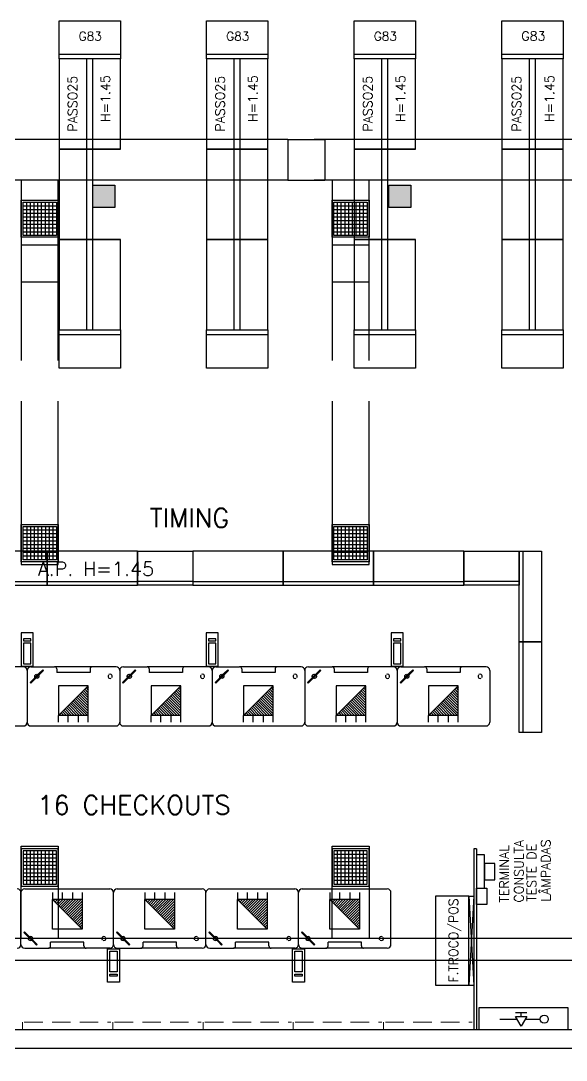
# Model space of a CAD drawing. Header units: metres. Extents: x -367 to 374, y -238 to 224.
# Drawn here: x 206.63 to 214, y 199.84 to 213.87 of the extents above; entities that cross this region are included whole.
import ezdxf
from ezdxf.enums import TextEntityAlignment as Align

# ---------------------------------------------------------------- set-up
doc = ezdxf.new("R2010")
doc.units = ezdxf.units.M
doc.linetypes.add('LA_BAU_BASES GERAIS_R00$0$LA_BAU_MERC_R01$0$HIDDEN', pattern=[0.375, 0.25, -0.125])
for name, color, linetype in [('ELE-ALIMENTADORES', 160, 'Continuous'), ('LA_BAU_BASES GERAIS_R00$0$ARQ-XREF-ATT', 8, 'Continuous'), ('LA_BAU_BASES GERAIS_R00$0$BASE', 253, 'Continuous'), ('LA_BAU_BASES GERAIS_R00$0$dutos', 31, 'Continuous'), ('LA_BAU_BASES GERAIS_R00$0$LA_BAU_MERC_R01$0$CHECK-OUT', 6, 'Continuous')]:
    doc.layers.add(name, color=color, linetype=linetype)
doc.styles.add('LA_BAU_BASES GERAIS_R00$0$LA_BAU_MERC_R01$0$R40-125-RS', font='romans.shx', dxfattribs={"height": 0.1248})
doc.styles.add('LA_BAU_BASES GERAIS_R00$0$LA_BAU_MERC_R01$0$R60-125-RS', font='romans.shx', dxfattribs={"height": 0.19})
doc.styles.add('LA_BAU_BASES GERAIS_R00$0$LA_BAU_MERC_R01$0$R80-125-RS', font='romans.shx', dxfattribs={"height": 0.25375})
doc.styles.add('LA_BAU_BASES GERAIS_R00$0$LA_BAU_MERC_R01$0$RS50', font='ROMANS', dxfattribs={"height": 0.12})
doc.styles.add('LA_BAU_BASES GERAIS_R00$0$LA_BAU_MERC_R01$0$RS80', font='ROMANS', dxfattribs={"height": 0.18})
doc.styles.add('LA_BAU_BASES GERAIS_R00$0$R60-125-RS', font='romans.shx', dxfattribs={"height": 0.19})
doc.styles.add('LA_BAU_BASES GERAIS_R00$0$R80-100-RS', font='romans.shx', dxfattribs={"height": 0.203})

# ---------------------------------------------------------------- blocks, each defined once
blk = doc.blocks.new('LA_BAU_BASES GERAIS_R00$0$LA_BAU_ALVENARIA TÉRREO_R01')
at = {"layer": 'LA_BAU_BASES GERAIS_R00$0$BASE', "linetype": 'Continuous'}
h = blk.add_hatch(color=256, dxfattribs=at)
h.dxf.hatch_style = 1
h.paths.add_polyline_path([(207.9, 211.65), (207.6, 211.65), (207.6, 211.35), (207.9, 211.35)])
h = blk.add_hatch(color=256, dxfattribs=at)
h.dxf.hatch_style = 1
h.paths.add_polyline_path([(211.9, 211.65), (211.6, 211.65), (211.6, 211.35), (211.9, 211.35)])
for p, q in [((213.102, 200.392), (213.335, 200.392)), ((213.314, 200.482), (213.465, 200.482)), ((213.39, 200.427), (213.39, 200.482)), ((213.445, 200.392), (213.647, 200.392))]:
    blk.add_line(p, q, dxfattribs=at)
for points in [[(207.6, 211.65), (207.9, 211.65), (207.9, 211.35), (207.6, 211.35)], [(211.6, 211.65), (211.9, 211.65), (211.9, 211.35), (211.6, 211.35)], [(212.821, 200.25), (212.821, 200.55), (214.021, 200.55), (214.021, 200.25)], [(213.314, 200.427), (213.465, 200.427), (213.39, 200.296)]]:
    blk.add_lwpolyline(points, close=True, dxfattribs=at)
for points in [[(244.37, 177.984), (244.37, 197.72), (244.49, 197.72), (244.49, 198.93), (245.022, 198.93), (245.022, 199.259), (244.872, 199.259), (244.872, 199.08), (244.37, 199.08), (244.37, 200.03), (244.872, 200.03), (244.872, 199.86), (245.022, 199.86), (245.022, 200.25), (235.3, 200.25), (235.3, 200.601), (235.15, 200.601), (235.15, 200.25), (200.064, 200.25)], [(200.03, 200.25), (200, 200.25), (200, 200), (244.01, 200), (244.01, 177.95), (244.37, 177.95), (244.37, 177.95)]]:
    blk.add_lwpolyline(points, dxfattribs=at)
blk.add_circle((213.702, 200.392), 0.0549, dxfattribs=at)
blk = doc.blocks.new('LA_BAU_BASES GERAIS_R00$0$LA_BAU_MERC_R01$0$MON')
at = {"layer": 'LA_BAU_BASES GERAIS_R00$0$LA_BAU_MERC_R01$0$CHECK-OUT', "color": 8}
for p, q in [((76.653, 39.314), (76.661, 39.322)), ((76.772, 39.195), (76.653, 39.314)), ((76.832, 39.151), (76.661, 39.322)), ((76.772, 39.195), (76.824, 39.143)), ((76.824, 39.143), (76.832, 39.151))]:
    blk.add_line(p, q, dxfattribs=at)
for start, end in [(146.537, 236.537), (56.537, 123.463), (236.537, 303.463), (326.537, 56.537)]:
    blk.add_arc((76.743, 39.232), 0.028, start, end, dxfattribs=at)
blk = doc.blocks.new('LA_BAU_BASES GERAIS_R00$0$LA_BAU_MERC_R01$0$FTPOS')
for p, q in [((-1.2, 0), (0, 0)), ((-1.2, -0.07), (-1.2, 0)), ((-1.2, -0.07), (0, 0)), ((-1.2, 0), (0, -0.07)), ((0, -0.07), (0, 0))]:
    blk.add_line(p, q)
blk.add_lwpolyline([(-1.2, -0.52), (0, -0.52), (0, -0.07), (-1.2, -0.07)], close=True)
at = {"style": 'LA_BAU_BASES GERAIS_R00$0$LA_BAU_MERC_R01$0$R40-125-RS', "width": 0.900554}
blk.add_text('F.TROCO/POS', height=0.1248, rotation=180, dxfattribs=at).set_placement((-0.036, -0.214), (-1.171, -0.214), align=Align.FIT)
blk = doc.blocks.new('LA_BAU_BASES GERAIS_R00$0$LA_BAU_MERC_R01')
at = {"layer": 'LA_BAU_BASES GERAIS_R00$0$BASE'}
h = blk.add_hatch(dxfattribs=at)
h.set_pattern_fill('ANSI31', color=256, scale=0.2, angle=1080.0001, style=0)
h.set_pattern_definition([(135.00015, (224.828037, 242.559148), (0.017677624, 0.017677715), [])])
h.paths.add_polyline_path([(207.14, 204.493), (207.54, 204.493), (207.54, 204.893)])
h = blk.add_hatch(dxfattribs=at)
h.set_pattern_fill('ANSI31', color=256, scale=0.2, angle=1080.0001, style=0)
h.set_pattern_definition([(135.00015, (226.078037, 242.559148), (0.017677624, 0.017677715), [])])
h.paths.add_polyline_path([(208.39, 204.493), (208.79, 204.493), (208.79, 204.893)])
h = blk.add_hatch(dxfattribs=at)
h.set_pattern_fill('ANSI31', color=256, scale=0.2, angle=1080.0001, style=0)
h.set_pattern_definition([(135.00015, (227.328037, 242.559148), (0.017677624, 0.017677715), [])])
h.paths.add_polyline_path([(209.64, 204.493), (210.04, 204.493), (210.04, 204.893)])
h = blk.add_hatch(dxfattribs=at)
h.set_pattern_fill('ANSI31', color=256, scale=0.2, angle=1080.0001, style=0)
h.set_pattern_definition([(135.00015, (228.578037, 242.559148), (0.017677624, 0.017677715), [])])
h.paths.add_polyline_path([(210.89, 204.493), (211.29, 204.493), (211.29, 204.893)])
h = blk.add_hatch(dxfattribs=at)
h.set_pattern_fill('ANSI31', color=256, scale=0.2, angle=1080.0001, style=0)
h.set_pattern_definition([(135.00015, (229.828037, 242.559148), (0.017677624, 0.017677715), [])])
h.paths.add_polyline_path([(212.14, 204.493), (212.54, 204.493), (212.54, 204.893)])
h = blk.add_hatch(dxfattribs=at)
h.set_pattern_fill('ANSI31', color=256, scale=0.2, angle=900.0001, style=0)
h.set_pattern_definition([(224.99985, (224.74356, 163.940852), (0.017677624, -0.017677715), [])])
h.paths.add_polyline_path([(207.056, 202.007), (207.456, 202.007), (207.456, 201.607)])
h = blk.add_hatch(dxfattribs=at)
h.set_pattern_fill('ANSI31', color=256, scale=0.2, angle=900.0001, style=0)
h.set_pattern_definition([(224.99985, (225.99356, 163.940852), (0.017677624, -0.017677715), [])])
h.paths.add_polyline_path([(208.306, 202.007), (208.706, 202.007), (208.706, 201.607)])
h = blk.add_hatch(dxfattribs=at)
h.set_pattern_fill('ANSI31', color=256, scale=0.2, angle=900.0001, style=0)
h.set_pattern_definition([(224.99985, (227.24356, 163.940852), (0.017677624, -0.017677715), [])])
h.paths.add_polyline_path([(209.556, 202.007), (209.956, 202.007), (209.956, 201.607)])
h = blk.add_hatch(dxfattribs=at)
h.set_pattern_fill('ANSI31', color=256, scale=0.2, angle=900.0001, style=0)
h.set_pattern_definition([(224.99985, (228.49356, 163.940852), (0.017677624, -0.017677715), [])])
h.paths.add_polyline_path([(210.806, 202.007), (211.206, 202.007), (211.206, 201.607)])
at = {"layer": 'LA_BAU_BASES GERAIS_R00$0$BASE', "linetype": 'Continuous'}
for p, q in [((207.145, 213.87), (207.975, 213.87)), ((207.145, 213.356), (207.145, 213.87)), ((207.975, 213.87), (207.975, 213.356)), ((209.139, 213.87), (209.969, 213.87)), ((209.139, 213.356), (209.139, 213.87)), ((209.969, 213.87), (209.969, 213.356)), ((211.134, 213.87), (211.964, 213.87)), ((211.134, 213.356), (211.134, 213.87)), ((211.964, 213.87), (211.964, 213.356)), ((213.129, 213.87), (213.958, 213.87)), ((213.129, 213.356), (213.129, 213.87)), ((213.958, 213.87), (213.958, 213.356)), ((207.145, 213.42), (207.975, 213.42)), ((209.139, 213.42), (209.969, 213.42)), ((211.134, 213.42), (211.964, 213.42)), ((213.129, 213.42), (213.958, 213.42)), ((207.145, 209.182), (207.145, 209.696)), ((207.975, 209.696), (207.975, 209.182)), ((209.139, 209.182), (209.139, 209.696)), ((209.969, 209.696), (209.969, 209.182)), ((211.134, 209.182), (211.134, 209.696)), ((211.964, 209.696), (211.964, 209.182)), ((213.129, 209.182), (213.129, 209.696)), ((213.958, 209.696), (213.958, 209.182)), ((207.975, 209.632), (207.145, 209.632)), ((209.969, 209.632), (209.139, 209.632)), ((211.964, 209.632), (211.134, 209.632)), ((213.958, 209.632), (213.129, 209.632)), ((207.975, 209.182), (207.145, 209.182)), ((209.969, 209.182), (209.139, 209.182)), ((211.964, 209.182), (211.134, 209.182)), ((213.958, 209.182), (213.129, 209.182))]:
    blk.add_line(p, q, dxfattribs=at)
at = {"layer": 'LA_BAU_BASES GERAIS_R00$0$BASE'}
for p, q in [((207.975, 213.356), (207.145, 213.356)), ((207.145, 213.356), (207.145, 212.136)), ((207.52, 212.136), (207.52, 213.356)), ((207.6, 212.136), (207.6, 213.356)), ((207.975, 212.136), (207.975, 213.356)), ((209.969, 213.356), (209.139, 213.356)), ((209.139, 213.356), (209.139, 212.136)), ((209.514, 212.136), (209.514, 213.356)), ((209.595, 212.136), (209.595, 213.356)), ((209.969, 212.136), (209.969, 213.356)), ((211.964, 213.356), (211.134, 213.356)), ((211.134, 213.356), (211.134, 212.136)), ((211.509, 212.136), (211.509, 213.356)), ((211.589, 212.136), (211.589, 213.356)), ((211.964, 212.136), (211.964, 213.356)), ((213.958, 213.356), (213.129, 213.356)), ((213.129, 213.356), (213.129, 212.136)), ((213.504, 212.136), (213.504, 213.356)), ((213.583, 212.136), (213.583, 213.356)), ((213.958, 212.136), (213.958, 213.356)), ((207.975, 212.136), (207.145, 212.136)), ((207.145, 212.136), (207.145, 210.916)), ((207.145, 212.136), (207.975, 212.136)), ((207.52, 210.916), (207.52, 212.136)), ((207.6, 210.916), (207.6, 212.136)), ((209.139, 212.136), (209.969, 212.136)), ((209.969, 212.136), (209.139, 212.136)), ((209.139, 212.136), (209.139, 210.916)), ((209.514, 210.916), (209.514, 212.136)), ((209.595, 210.916), (209.595, 212.136)), ((209.969, 210.916), (209.969, 212.136)), ((211.964, 212.136), (211.134, 212.136)), ((211.134, 212.136), (211.134, 210.916)), ((211.134, 212.136), (211.964, 212.136)), ((211.509, 210.916), (211.509, 212.136)), ((211.589, 210.916), (211.589, 212.136)), ((213.958, 212.136), (213.129, 212.136)), ((213.129, 212.136), (213.129, 210.916)), ((213.129, 212.136), (213.958, 212.136)), ((213.504, 210.916), (213.504, 212.136)), ((213.583, 210.916), (213.583, 212.136)), ((213.958, 210.916), (213.958, 212.136)), ((207.145, 210.916), (207.975, 210.916)), ((207.975, 210.916), (207.145, 210.916)), ((207.145, 210.916), (207.145, 209.696)), ((207.52, 209.696), (207.52, 210.916)), ((207.6, 209.696), (207.6, 210.916)), ((207.975, 209.696), (207.975, 210.916)), ((209.969, 210.916), (209.139, 210.916)), ((209.139, 210.916), (209.139, 209.696)), ((209.139, 210.916), (209.969, 210.916)), ((209.514, 209.696), (209.514, 210.916)), ((209.595, 209.696), (209.595, 210.916)), ((209.969, 209.696), (209.969, 210.916)), ((211.134, 210.916), (211.964, 210.916)), ((211.964, 210.916), (211.134, 210.916)), ((211.134, 210.916), (211.134, 209.696)), ((211.509, 209.696), (211.509, 210.916)), ((211.589, 209.696), (211.589, 210.916)), ((211.964, 209.696), (211.964, 210.916)), ((213.129, 210.916), (213.958, 210.916)), ((213.958, 210.916), (213.129, 210.916)), ((213.129, 210.916), (213.129, 209.696)), ((213.504, 209.696), (213.504, 210.916)), ((213.583, 209.696), (213.583, 210.916)), ((213.958, 209.696), (213.958, 210.916)), ((207.145, 209.696), (207.975, 209.696)), ((209.139, 209.696), (209.969, 209.696)), ((211.134, 209.696), (211.964, 209.696)), ((213.129, 209.696), (213.958, 209.696)), ((206.985, 206.71), (205.765, 206.71)), ((208.205, 206.71), (206.985, 206.71)), ((206.985, 206.71), (206.985, 206.25)), ((206.985, 206.25), (206.985, 206.71)), ((208.205, 206.71), (208.955, 206.71)), ((208.205, 206.71), (208.205, 206.25)), ((208.205, 206.25), (208.205, 206.71)), ((208.955, 206.71), (208.955, 206.25)), ((210.175, 206.71), (208.955, 206.71)), ((208.955, 206.71), (208.955, 206.25)), ((211.395, 206.71), (210.175, 206.71)), ((210.175, 206.71), (210.175, 206.25)), ((210.175, 206.25), (210.175, 206.71)), ((212.615, 206.71), (211.395, 206.71)), ((211.395, 206.71), (211.395, 206.25)), ((211.395, 206.25), (211.395, 206.71)), ((212.615, 206.71), (213.365, 206.71)), ((212.615, 206.71), (212.615, 206.25)), ((212.615, 206.25), (212.615, 206.71)), ((213.365, 206.71), (213.365, 206.25)), ((213.365, 206.71), (213.665, 206.71)), ((213.365, 205.485), (213.365, 206.71)), ((213.415, 205.485), (213.415, 206.71)), ((213.665, 206.71), (213.665, 205.485)), ((205.765, 206.3), (206.985, 206.3)), ((206.985, 206.3), (208.205, 206.3)), ((208.955, 206.3), (208.205, 206.3)), ((208.955, 206.3), (210.175, 206.3)), ((210.175, 206.3), (211.395, 206.3)), ((211.395, 206.3), (212.615, 206.3)), ((213.365, 206.3), (212.615, 206.3)), ((205.765, 206.25), (206.985, 206.25)), ((206.985, 206.25), (208.205, 206.25)), ((208.955, 206.25), (208.205, 206.25)), ((208.955, 206.25), (210.175, 206.25)), ((210.175, 206.25), (211.395, 206.25)), ((211.395, 206.25), (212.615, 206.25)), ((213.365, 206.25), (212.615, 206.25)), ((213.665, 205.485), (213.365, 205.485)), ((213.365, 205.485), (213.665, 205.485)), ((213.365, 204.26), (213.365, 205.485)), ((213.415, 204.26), (213.415, 205.485)), ((213.665, 205.485), (213.665, 204.26)), ((206.665, 205.15), (206.345, 205.15)), ((206.765, 205.15), (207.085, 205.15)), ((207.595, 205.15), (207.085, 205.15)), ((207.915, 205.15), (207.595, 205.15)), ((208.015, 205.15), (208.335, 205.15)), ((208.845, 205.15), (208.335, 205.15)), ((209.165, 205.15), (208.845, 205.15)), ((209.265, 205.15), (209.585, 205.15)), ((210.095, 205.15), (209.585, 205.15)), ((210.415, 205.15), (210.095, 205.15)), ((210.515, 205.15), (210.835, 205.15)), ((211.345, 205.15), (210.835, 205.15)), ((211.665, 205.15), (211.345, 205.15)), ((211.765, 205.15), (212.085, 205.15)), ((212.595, 205.15), (212.085, 205.15)), ((212.915, 205.15), (212.595, 205.15)), ((206.715, 205.1), (206.715, 204.6)), ((206.715, 205.1), (206.715, 204.4)), ((207.115, 205.12), (207.115, 205.07)), ((207.565, 205.07), (207.115, 205.07)), ((207.565, 205.12), (207.565, 205.07)), ((207.965, 205.1), (207.965, 204.4)), ((207.965, 205.1), (207.965, 204.6)), ((208.365, 205.12), (208.365, 205.07)), ((208.815, 205.07), (208.365, 205.07)), ((208.815, 205.12), (208.815, 205.07)), ((209.215, 205.1), (209.215, 204.6)), ((209.215, 205.1), (209.215, 204.4)), ((209.615, 205.12), (209.615, 205.07)), ((210.065, 205.07), (209.615, 205.07)), ((210.065, 205.12), (210.065, 205.07)), ((210.465, 205.1), (210.465, 204.4)), ((210.465, 205.1), (210.465, 204.6)), ((210.865, 205.12), (210.865, 205.07)), ((211.315, 205.07), (210.865, 205.07)), ((211.315, 205.12), (211.315, 205.07)), ((211.715, 205.1), (211.715, 204.6)), ((211.715, 205.1), (211.715, 204.4)), ((212.115, 205.12), (212.115, 205.07)), ((212.565, 205.07), (212.115, 205.07)), ((212.565, 205.12), (212.565, 205.07)), ((212.965, 205.1), (212.965, 204.6)), ((207.54, 204.893), (207.14, 204.493)), ((207.54, 204.893), (207.14, 204.893)), ((207.14, 204.893), (207.14, 204.493)), ((207.54, 204.493), (207.54, 204.893)), ((208.79, 204.893), (208.39, 204.493)), ((208.79, 204.893), (208.39, 204.893)), ((208.39, 204.893), (208.39, 204.493)), ((208.79, 204.493), (208.79, 204.893)), ((210.04, 204.893), (209.64, 204.493)), ((210.04, 204.893), (209.64, 204.893)), ((209.64, 204.893), (209.64, 204.493)), ((210.04, 204.493), (210.04, 204.893)), ((211.29, 204.893), (210.89, 204.493)), ((211.29, 204.893), (210.89, 204.893)), ((210.89, 204.893), (210.89, 204.493)), ((211.29, 204.493), (211.29, 204.893)), ((212.54, 204.893), (212.14, 204.493)), ((212.54, 204.893), (212.14, 204.893)), ((212.14, 204.893), (212.14, 204.493)), ((212.54, 204.493), (212.54, 204.893)), ((206.715, 204.6), (206.715, 204.4)), ((207.965, 204.6), (207.965, 204.4)), ((209.215, 204.6), (209.215, 204.4)), ((210.465, 204.6), (210.465, 204.4)), ((211.715, 204.6), (211.715, 204.4)), ((212.965, 204.6), (212.965, 204.4)), ((207.54, 204.493), (207.14, 204.493)), ((207.14, 204.4), (207.14, 204.493)), ((207.27, 204.4), (207.27, 204.493)), ((207.41, 204.4), (207.41, 204.493)), ((207.54, 204.4), (207.54, 204.493)), ((208.79, 204.493), (208.39, 204.493)), ((208.39, 204.4), (208.39, 204.493)), ((208.52, 204.4), (208.52, 204.493)), ((208.66, 204.4), (208.66, 204.493)), ((208.79, 204.4), (208.79, 204.493)), ((210.04, 204.493), (209.64, 204.493)), ((209.64, 204.4), (209.64, 204.493)), ((209.77, 204.4), (209.77, 204.493)), ((209.91, 204.4), (209.91, 204.493)), ((210.04, 204.4), (210.04, 204.493)), ((211.29, 204.493), (210.89, 204.493)), ((210.89, 204.4), (210.89, 204.493)), ((211.02, 204.4), (211.02, 204.493)), ((211.16, 204.4), (211.16, 204.493)), ((211.29, 204.4), (211.29, 204.493)), ((212.54, 204.493), (212.14, 204.493)), ((212.14, 204.4), (212.14, 204.493)), ((212.27, 204.4), (212.27, 204.493)), ((212.41, 204.4), (212.41, 204.493)), ((212.54, 204.4), (212.54, 204.493)), ((205.515, 204.35), (206.665, 204.35)), ((206.765, 204.35), (207.915, 204.35)), ((208.015, 204.35), (209.165, 204.35)), ((209.265, 204.35), (210.415, 204.35)), ((210.515, 204.35), (211.665, 204.35)), ((211.765, 204.35), (212.915, 204.35)), ((213.665, 204.26), (213.365, 204.26)), ((212.751, 202.69), (212.751, 200.25)), ((212.786, 202.69), (212.751, 202.69)), ((212.786, 202.69), (212.786, 200.25)), ((212.896, 202.609), (212.786, 202.609)), ((212.786, 202.609), (212.786, 202.159)), ((212.896, 202.159), (212.896, 202.609)), ((213.036, 202.494), (212.896, 202.494)), ((212.896, 202.494), (212.896, 202.274)), ((213.036, 202.274), (213.036, 202.494)), ((212.896, 202.274), (213.036, 202.274)), ((206.631, 201.9), (206.631, 202.1)), ((206.631, 201.4), (206.631, 202.1)), ((206.681, 202.15), (207.831, 202.15)), ((207.056, 202.1), (207.056, 202.007)), ((207.186, 202.1), (207.186, 202.007)), ((207.326, 202.1), (207.326, 202.007)), ((207.456, 202.1), (207.456, 202.007)), ((207.881, 201.9), (207.881, 202.1)), ((207.881, 201.4), (207.881, 202.1)), ((207.931, 202.15), (209.081, 202.15)), ((208.306, 202.1), (208.306, 202.007)), ((208.436, 202.1), (208.436, 202.007)), ((208.576, 202.1), (208.576, 202.007)), ((208.706, 202.1), (208.706, 202.007)), ((209.131, 201.4), (209.131, 202.1)), ((209.131, 201.9), (209.131, 202.1)), ((209.181, 202.15), (210.331, 202.15)), ((209.556, 202.1), (209.556, 202.007)), ((209.686, 202.1), (209.686, 202.007)), ((209.826, 202.1), (209.826, 202.007)), ((209.956, 202.1), (209.956, 202.007)), ((210.381, 201.9), (210.381, 202.1)), ((210.381, 201.4), (210.381, 202.1)), ((210.431, 202.15), (211.581, 202.15)), ((210.806, 202.1), (210.806, 202.007)), ((210.936, 202.1), (210.936, 202.007)), ((211.076, 202.1), (211.076, 202.007)), ((211.206, 202.1), (211.206, 202.007)), ((211.631, 201.9), (211.631, 202.1)), ((212.786, 201.939), (212.786, 202.159)), ((212.786, 202.159), (212.926, 202.159)), ((212.786, 202.159), (212.896, 202.159)), ((212.926, 202.159), (212.926, 201.939)), ((207.456, 201.607), (207.056, 202.007)), ((207.056, 201.607), (207.056, 202.007)), ((207.456, 202.007), (207.056, 202.007)), ((207.456, 202.007), (207.456, 201.607)), ((208.706, 201.607), (208.306, 202.007)), ((208.306, 201.607), (208.306, 202.007)), ((208.706, 202.007), (208.306, 202.007)), ((208.706, 202.007), (208.706, 201.607)), ((209.956, 201.607), (209.556, 202.007)), ((209.556, 201.607), (209.556, 202.007)), ((209.956, 202.007), (209.556, 202.007)), ((209.956, 202.007), (209.956, 201.607)), ((211.206, 201.607), (210.806, 202.007)), ((210.806, 201.607), (210.806, 202.007)), ((211.206, 202.007), (210.806, 202.007)), ((211.206, 202.007), (211.206, 201.607)), ((212.926, 201.939), (212.786, 201.939)), ((206.631, 201.4), (206.631, 201.9)), ((207.881, 201.4), (207.881, 201.9)), ((209.131, 201.4), (209.131, 201.9)), ((210.381, 201.4), (210.381, 201.9)), ((211.631, 201.4), (211.631, 201.9)), ((207.456, 201.607), (207.056, 201.607)), ((208.706, 201.607), (208.306, 201.607)), ((209.956, 201.607), (209.556, 201.607)), ((211.206, 201.607), (210.806, 201.607)), ((207.031, 201.38), (207.031, 201.43)), ((207.481, 201.43), (207.031, 201.43)), ((207.481, 201.38), (207.481, 201.43)), ((208.281, 201.38), (208.281, 201.43)), ((208.731, 201.43), (208.281, 201.43)), ((208.731, 201.38), (208.731, 201.43)), ((209.531, 201.38), (209.531, 201.43)), ((209.981, 201.43), (209.531, 201.43)), ((209.981, 201.38), (209.981, 201.43)), ((210.781, 201.38), (210.781, 201.43)), ((211.231, 201.43), (210.781, 201.43)), ((211.231, 201.38), (211.231, 201.43)), ((206.681, 201.35), (207.001, 201.35)), ((207.511, 201.35), (207.001, 201.35)), ((207.831, 201.35), (207.511, 201.35)), ((207.931, 201.35), (208.251, 201.35)), ((208.761, 201.35), (208.251, 201.35)), ((209.081, 201.35), (208.761, 201.35)), ((209.181, 201.35), (209.501, 201.35)), ((210.011, 201.35), (209.501, 201.35)), ((210.331, 201.35), (210.011, 201.35)), ((210.431, 201.35), (210.751, 201.35)), ((211.261, 201.35), (210.751, 201.35)), ((211.581, 201.35), (211.261, 201.35))]:
    blk.add_line(p, q, dxfattribs=at)
at = {"layer": 'LA_BAU_BASES GERAIS_R00$0$BASE', "lineweight": 0}
for p, q in [((205.431, 200.25), (206.651, 200.25)), ((206.651, 200.35), (206.651, 200.25)), ((206.651, 200.25), (206.651, 200.35)), ((206.651, 200.25), (207.871, 200.25)), ((207.871, 200.35), (207.871, 200.25)), ((207.871, 200.25), (207.871, 200.35)), ((207.871, 200.25), (209.091, 200.25)), ((209.091, 200.35), (209.091, 200.25)), ((209.091, 200.25), (209.091, 200.35)), ((209.091, 200.25), (210.311, 200.25)), ((210.311, 200.35), (210.311, 200.25)), ((210.311, 200.25), (210.311, 200.35)), ((210.311, 200.25), (211.531, 200.25)), ((211.531, 200.35), (211.531, 200.25)), ((211.531, 200.25), (211.531, 200.35)), ((211.531, 200.25), (212.751, 200.25)), ((212.751, 200.25), (212.751, 200.35))]:
    blk.add_line(p, q, dxfattribs=at)
at = {"layer": 'LA_BAU_BASES GERAIS_R00$0$BASE', "linetype": 'LA_BAU_BASES GERAIS_R00$0$LA_BAU_MERC_R01$0$HIDDEN', "lineweight": 0}
for p, q in [((206.676, 200.35), (207.846, 200.35)), ((207.896, 200.35), (209.066, 200.35)), ((209.116, 200.35), (210.286, 200.35)), ((210.336, 200.35), (211.506, 200.35)), ((211.556, 200.35), (212.726, 200.35))]:
    blk.add_line(p, q, dxfattribs=at)
at = {"layer": 'LA_BAU_BASES GERAIS_R00$0$BASE'}
for points in [[(206.635, 205.158), (206.795, 205.158), (206.795, 205.608), (206.635, 205.608)], [(209.135, 205.158), (209.295, 205.158), (209.295, 205.608), (209.135, 205.608)], [(211.635, 205.158), (211.795, 205.158), (211.795, 205.608), (211.635, 205.608)], [(206.665, 205.5), (206.765, 205.5), (206.765, 205.526), (206.665, 205.526)], [(206.665, 205.188), (206.765, 205.188), (206.765, 205.469), (206.665, 205.469)], [(209.165, 205.5), (209.265, 205.5), (209.265, 205.526), (209.165, 205.526)], [(209.165, 205.188), (209.265, 205.188), (209.265, 205.469), (209.165, 205.469)], [(211.665, 205.5), (211.765, 205.5), (211.765, 205.526), (211.665, 205.526)], [(211.665, 205.188), (211.765, 205.188), (211.765, 205.469), (211.665, 205.469)], [(207.801, 201.342), (207.961, 201.342), (207.961, 200.892), (207.801, 200.892)], [(207.831, 201.312), (207.931, 201.312), (207.931, 201.031), (207.831, 201.031)], [(210.301, 201.342), (210.461, 201.342), (210.461, 200.892), (210.301, 200.892)], [(210.331, 201.312), (210.431, 201.312), (210.431, 201.031), (210.331, 201.031)], [(207.831, 201), (207.931, 201), (207.931, 200.974), (207.831, 200.974)], [(210.331, 201), (210.431, 201), (210.431, 200.974), (210.331, 200.974)]]:
    blk.add_lwpolyline(points, close=True, dxfattribs=at)
for centre in [(206.845, 205.02), (208.095, 205.02), (209.345, 205.02), (210.595, 205.02), (211.845, 205.02), (206.76, 201.48), (208.01, 201.48), (209.26, 201.48), (210.51, 201.48)]:
    blk.add_circle(centre, 0.0281, dxfattribs=at)
for centre, radius, start, end in [((206.665, 205.1), 0.05, 0, 90), ((206.765, 205.1), 0.05, 90, 180), ((207.085, 205.12), 0.03, 360, 90), ((207.595, 205.12), 0.03, 90, 180), ((207.915, 205.1), 0.05, 0, 90), ((208.015, 205.1), 0.05, 90, 180), ((208.335, 205.12), 0.03, 360, 90), ((208.845, 205.12), 0.03, 90, 180), ((209.165, 205.1), 0.05, 0, 90), ((209.265, 205.1), 0.05, 90, 180), ((209.585, 205.12), 0.03, 360, 90), ((210.095, 205.12), 0.03, 90, 180), ((210.415, 205.1), 0.05, 0, 90), ((210.515, 205.1), 0.05, 90, 180), ((210.835, 205.12), 0.03, 360, 90), ((211.345, 205.12), 0.03, 90, 180), ((211.665, 205.1), 0.05, 0, 90), ((211.765, 205.1), 0.05, 90, 180), ((212.085, 205.12), 0.03, 360, 90), ((212.595, 205.12), 0.03, 90, 180), ((212.915, 205.1), 0.05, 0, 90), ((207.835, 205.02), 0.028, 146.537, 236.537), ((207.835, 205.02), 0.028, 56.537, 123.463), ((207.835, 205.02), 0.028, 326.537, 56.537), ((209.085, 205.02), 0.028, 146.537, 236.537), ((209.085, 205.02), 0.028, 56.537, 123.463), ((209.085, 205.02), 0.028, 326.537, 56.537), ((210.335, 205.02), 0.028, 146.537, 236.537), ((210.335, 205.02), 0.028, 56.537, 123.463), ((210.335, 205.02), 0.028, 326.537, 56.537), ((211.585, 205.02), 0.028, 146.537, 236.537), ((211.585, 205.02), 0.028, 56.537, 123.463), ((211.585, 205.02), 0.028, 326.537, 56.537), ((212.835, 205.02), 0.028, 146.537, 236.537), ((212.835, 205.02), 0.028, 56.537, 123.463), ((212.835, 205.02), 0.028, 326.537, 56.537), ((207.835, 205.02), 0.028, 236.537, 303.463), ((209.085, 205.02), 0.028, 236.537, 303.463), ((210.335, 205.02), 0.028, 236.537, 303.463), ((211.585, 205.02), 0.028, 236.537, 303.463), ((212.835, 205.02), 0.028, 236.537, 303.463), ((206.665, 204.4), 0.05, 270, 0), ((206.765, 204.4), 0.05, 180, 270), ((207.915, 204.4), 0.05, 270, 0), ((208.015, 204.4), 0.05, 180, 270), ((209.165, 204.4), 0.05, 270, 0), ((209.265, 204.4), 0.05, 180, 270), ((210.415, 204.4), 0.05, 270, 0), ((210.515, 204.4), 0.05, 180, 270), ((211.665, 204.4), 0.05, 270, 0), ((211.765, 204.4), 0.05, 180, 270), ((212.915, 204.4), 0.05, 270, 0), ((206.581, 202.1), 0.05, 360, 90), ((206.681, 202.1), 0.05, 90, 180), ((207.831, 202.1), 0.05, 360, 90), ((207.931, 202.1), 0.05, 90, 180), ((209.081, 202.1), 0.05, 360, 90), ((209.181, 202.1), 0.05, 90, 180), ((210.331, 202.1), 0.05, 360, 90), ((210.431, 202.1), 0.05, 90, 180), ((211.581, 202.1), 0.05, 360, 90), ((207.751, 201.48), 0.028, 123.463, 213.463), ((207.751, 201.48), 0.028, 56.537, 123.463), ((209.001, 201.48), 0.028, 123.463, 213.463), ((209.001, 201.48), 0.028, 56.537, 123.463), ((210.251, 201.48), 0.028, 123.463, 213.463), ((210.251, 201.48), 0.028, 56.537, 123.463), ((211.501, 201.48), 0.028, 123.463, 213.463), ((211.501, 201.48), 0.028, 56.537, 123.463), ((206.581, 201.4), 0.05, 270, 0), ((206.681, 201.4), 0.05, 180, 270), ((207.001, 201.38), 0.03, 270, 0), ((207.511, 201.38), 0.03, 180, 270), ((207.751, 201.48), 0.028, 236.537, 303.463), ((207.751, 201.48), 0.028, 303.463, 33.463), ((207.831, 201.4), 0.05, 270, 0), ((207.931, 201.4), 0.05, 180, 270), ((208.251, 201.38), 0.03, 270, 0), ((208.761, 201.38), 0.03, 180, 270), ((209.001, 201.48), 0.028, 236.537, 303.463), ((209.001, 201.48), 0.028, 303.463, 33.463), ((209.081, 201.4), 0.05, 270, 0), ((209.181, 201.4), 0.05, 180, 270), ((209.501, 201.38), 0.03, 270, 0), ((210.011, 201.38), 0.03, 180, 270), ((210.251, 201.48), 0.028, 236.537, 303.463), ((210.251, 201.48), 0.028, 303.463, 33.463), ((210.331, 201.4), 0.05, 270, 0), ((210.431, 201.4), 0.05, 180, 270), ((210.751, 201.38), 0.03, 270, 0), ((211.261, 201.38), 0.03, 180, 270), ((211.501, 201.48), 0.028, 236.537, 303.463), ((211.501, 201.48), 0.028, 303.463, 33.463), ((211.581, 201.4), 0.05, 270, 0)]:
    blk.add_arc(centre, radius, start, end, dxfattribs=at)
at = {"layer": 'LA_BAU_BASES GERAIS_R00$0$BASE', "xscale": -1, "rotation": 180}
for p in [(130.102, 244.252), (131.352, 244.252), (132.602, 244.252), (133.852, 244.252), (135.102, 244.252)]:
    blk.add_blockref('LA_BAU_BASES GERAIS_R00$0$LA_BAU_MERC_R01$0$MON', p, dxfattribs=at)
at = {"layer": 'LA_BAU_BASES GERAIS_R00$0$BASE', "rotation": 270}
blk.add_blockref('LA_BAU_BASES GERAIS_R00$0$LA_BAU_MERC_R01$0$FTPOS', (212.751, 200.851), dxfattribs=at)
at = {"layer": 'LA_BAU_BASES GERAIS_R00$0$BASE'}
for p in [(130.018, 162.248), (131.268, 162.248), (132.518, 162.248), (133.768, 162.248)]:
    blk.add_blockref('LA_BAU_BASES GERAIS_R00$0$LA_BAU_MERC_R01$0$MON', p, dxfattribs=at)
for s, height, style, p in [('G83', 0.12, 'LA_BAU_BASES GERAIS_R00$0$LA_BAU_MERC_R01$0$RS50', (207.41, 213.602)), ('G83', 0.12, 'LA_BAU_BASES GERAIS_R00$0$LA_BAU_MERC_R01$0$RS50', (209.404, 213.602)), ('G83', 0.12, 'LA_BAU_BASES GERAIS_R00$0$LA_BAU_MERC_R01$0$RS50', (211.399, 213.602)), ('G83', 0.1248, 'LA_BAU_BASES GERAIS_R00$0$LA_BAU_MERC_R01$0$R40-125-RS', (213.393, 213.602)), ('TIMING', 0.2537, 'LA_BAU_BASES GERAIS_R00$0$LA_BAU_MERC_R01$0$R80-125-RS', (208.369, 207.032)), ('16 CHECKOUTS', 0.25375, 'LA_BAU_BASES GERAIS_R00$0$LA_BAU_MERC_R01$0$R80-125-RS', (206.853, 203.157))]:
    blk.add_text(s, height=height, dxfattribs=dict(at, style=style)).set_placement(p)
at = {"layer": 'LA_BAU_BASES GERAIS_R00$0$BASE', "style": 'LA_BAU_BASES GERAIS_R00$0$LA_BAU_MERC_R01$0$R40-125-RS'}
for s, rotation, p in [('PASSO25', 89.9999, (207.39, 212.373)), ('H=1.45', 89.9999, (207.834, 212.504)), ('PASSO25', 89.9999, (209.384, 212.373)), ('H=1.45', 89.9999, (209.828, 212.504)), ('PASSO25', 89.9999, (211.379, 212.373)), ('H=1.45', 89.9999, (211.823, 212.504)), ('PASSO25', 89.9999, (213.391, 212.373)), ('H=1.45', 89.9999, (213.836, 212.504)), ('CONSULTA', 90, (213.422, 201.966, -1.047)), ('LÂMPADAS', 90, (213.785, 201.979)), ('TERMINAL', 90, (213.222, 201.966, -1.047)), ('TESTE DE', 90, (213.593, 201.978))]:
    blk.add_text(s, height=0.1248, rotation=rotation, dxfattribs=at).set_placement(p)
at = {"layer": 'LA_BAU_BASES GERAIS_R00$0$BASE', "style": 'LA_BAU_BASES GERAIS_R00$0$LA_BAU_MERC_R01$0$R60-125-RS'}
blk.add_text('A.P. H=1.45', height=0.19, dxfattribs=at).set_placement((207.644, 206.375), align=Align.CENTER)
at = {"layer": 'LA_BAU_BASES GERAIS_R00$0$BASE', "text_generation_flag": 4}
for tag, height, rotation, style, p in [('CD H=1.45', 0.12, 180, 'LA_BAU_BASES GERAIS_R00$0$LA_BAU_MERC_R01$0$RS80', (261.738, 205.549)), ('CD H=1.45', 0.12, 180, 'LA_BAU_BASES GERAIS_R00$0$LA_BAU_MERC_R01$0$RS80', (262.989, 205.549)), ('CD H=2.25', 0.125, 270, 'LA_BAU_BASES GERAIS_R00$0$LA_BAU_MERC_R01$0$R40-125-RS', (266.17, 203.663)), ('CD H=1.45', 0.12, 180, 'LA_BAU_BASES GERAIS_R00$0$LA_BAU_MERC_R01$0$RS80', (261.354, 202.826)), ('CD H=1.45', 0.12, 180, 'LA_BAU_BASES GERAIS_R00$0$LA_BAU_MERC_R01$0$RS80', (262.605, 202.826)), ('CD H=1.45', 0.12, 180, 'LA_BAU_BASES GERAIS_R00$0$LA_BAU_MERC_R01$0$RS80', (263.857, 202.826)), ('CD H=1.45', 0.12, 180, 'LA_BAU_BASES GERAIS_R00$0$LA_BAU_MERC_R01$0$RS80', (265.108, 202.826))]:
    blk.add_attdef(tag, text='', height=height, rotation=rotation, dxfattribs=dict(at, style=style)).set_placement(p, align=Align.MIDDLE)
at = {"layer": 'LA_BAU_BASES GERAIS_R00$0$BASE', "style": 'LA_BAU_BASES GERAIS_R00$0$LA_BAU_MERC_R01$0$RS80', "text_generation_flag": 4}
for p in [(261.764, 204.896), (263.015, 204.896)]:
    blk.add_attdef('CD H=1.45', text='', height=0.12, dxfattribs=at).set_placement(p, align=Align.MIDDLE)
at = {"layer": 'LA_BAU_BASES GERAIS_R00$0$BASE', "style": 'LA_BAU_BASES GERAIS_R00$0$LA_BAU_MERC_R01$0$R40-125-RS'}
for p in [(246.243, 203.098), (247.393, 203.098), (248.543, 203.098), (249.693, 203.098), (250.843, 203.098), (246.243, 202.318), (247.393, 202.318), (248.543, 202.318), (249.693, 202.318), (250.843, 202.318)]:
    blk.add_attdef('TIPO', text='', height=0.125, rotation=180, dxfattribs=at).set_placement(p, align=Align.MIDDLE)
blk = doc.blocks.new('LA_BAU_BASES GERAIS_R00$0$A$C5BA41825')
at = {"layer": 'LA_BAU_BASES GERAIS_R00$0$dutos', "color": 251}
for p, q in [((-56.515, 34.328), (-60.215, 34.328)), ((-56.515, 34.328), (-56.515, 33.778)), ((-56.515, 34.328), (-56.015, 34.328)), ((-52.315, 34.328), (-56.158, 34.328)), ((-56.015, 34.328), (-56.015, 33.778)), ((-56.515, 33.778), (-60.215, 33.778)), ((-60.115, 33.778), (-60.115, 31.343)), ((-59.615, 31.343), (-59.615, 33.778)), ((-56.515, 33.778), (-56.015, 33.778)), ((-52.315, 33.778), (-56.158, 33.778)), ((-55.915, 33.778), (-55.915, 31.343)), ((-55.415, 31.343), (-55.415, 33.778)), ((-60.09, 33.433), (-59.64, 33.433)), ((-60.04, 33.033), (-60.04, 33.483)), ((-59.99, 33.033), (-59.99, 33.483)), ((-59.94, 33.033), (-59.94, 33.483)), ((-59.89, 33.033), (-59.89, 33.483)), ((-59.84, 33.033), (-59.84, 33.483)), ((-59.79, 33.033), (-59.79, 33.483)), ((-59.74, 33.033), (-59.74, 33.483)), ((-59.69, 33.033), (-59.69, 33.483)), ((-55.89, 33.433), (-55.44, 33.433)), ((-55.84, 33.033), (-55.84, 33.483)), ((-55.79, 33.033), (-55.79, 33.483)), ((-55.74, 33.033), (-55.74, 33.483)), ((-55.69, 33.033), (-55.69, 33.483)), ((-55.64, 33.033), (-55.64, 33.483)), ((-55.59, 33.033), (-55.59, 33.483)), ((-55.54, 33.033), (-55.54, 33.483)), ((-55.49, 33.033), (-55.49, 33.483)), ((-60.09, 33.383), (-59.64, 33.383)), ((-60.09, 33.333), (-59.64, 33.333)), ((-60.09, 33.283), (-59.64, 33.283)), ((-55.89, 33.383), (-55.44, 33.383)), ((-55.89, 33.333), (-55.44, 33.333)), ((-55.89, 33.283), (-55.44, 33.283)), ((-60.09, 33.233), (-59.64, 33.233)), ((-60.09, 33.183), (-59.64, 33.183)), ((-60.09, 33.133), (-59.64, 33.133)), ((-55.89, 33.233), (-55.44, 33.233)), ((-55.89, 33.183), (-55.44, 33.183)), ((-55.89, 33.133), (-55.44, 33.133)), ((-60.09, 33.083), (-59.64, 33.083)), ((-55.89, 33.083), (-55.44, 33.083)), ((-60.115, 32.905), (-59.615, 32.905)), ((-55.915, 32.905), (-55.415, 32.905)), ((-60.115, 32.405), (-59.615, 32.405)), ((-55.915, 32.405), (-55.415, 32.405)), ((-60.115, 30.793), (-60.115, 28.592)), ((-59.615, 28.592), (-59.615, 30.793)), ((-55.915, 30.793), (-55.915, 28.592)), ((-55.415, 28.592), (-55.415, 30.793)), ((-59.64, 29.054), (-60.09, 29.054)), ((-60.04, 29.104), (-60.04, 28.654)), ((-59.99, 29.104), (-59.99, 28.654)), ((-59.94, 29.104), (-59.94, 28.654)), ((-59.89, 29.104), (-59.89, 28.654)), ((-59.84, 29.104), (-59.84, 28.654)), ((-59.79, 29.104), (-59.79, 28.654)), ((-59.74, 29.104), (-59.74, 28.654)), ((-59.69, 29.104), (-59.69, 28.654)), ((-55.44, 29.054), (-55.89, 29.054)), ((-55.84, 29.104), (-55.84, 28.654)), ((-55.79, 29.104), (-55.79, 28.654)), ((-55.74, 29.104), (-55.74, 28.654)), ((-55.69, 29.104), (-55.69, 28.654)), ((-55.64, 29.104), (-55.64, 28.654)), ((-55.59, 29.104), (-55.59, 28.654)), ((-55.54, 29.104), (-55.54, 28.654)), ((-55.49, 29.104), (-55.49, 28.654)), ((-59.64, 29.004), (-60.09, 29.004)), ((-59.64, 28.954), (-60.09, 28.954)), ((-55.44, 29.004), (-55.89, 29.004)), ((-55.44, 28.954), (-55.89, 28.954)), ((-59.64, 28.904), (-60.09, 28.904)), ((-59.64, 28.854), (-60.09, 28.854)), ((-59.64, 28.804), (-60.09, 28.804)), ((-55.44, 28.904), (-55.89, 28.904)), ((-55.44, 28.854), (-55.89, 28.854)), ((-55.44, 28.804), (-55.89, 28.804)), ((-59.64, 28.754), (-60.09, 28.754)), ((-59.64, 28.704), (-60.09, 28.704)), ((-55.44, 28.754), (-55.89, 28.754)), ((-55.44, 28.704), (-55.89, 28.704)), ((-60.115, 28.592), (-59.615, 28.592)), ((-55.915, 28.592), (-55.415, 28.592)), ((-60.115, 23.543), (-60.115, 24.786)), ((-60.115, 24.786), (-59.615, 24.786)), ((-60.04, 24.275), (-60.04, 24.725)), ((-59.99, 24.275), (-59.99, 24.725)), ((-59.94, 24.275), (-59.94, 24.725)), ((-59.89, 24.275), (-59.89, 24.725)), ((-59.84, 24.275), (-59.84, 24.725)), ((-59.79, 24.275), (-59.79, 24.725)), ((-59.74, 24.275), (-59.74, 24.725)), ((-59.69, 24.275), (-59.69, 24.725)), ((-59.615, 24.786), (-59.615, 23.543)), ((-55.915, 23.543), (-55.915, 24.786)), ((-55.915, 24.786), (-55.415, 24.786)), ((-55.84, 24.275), (-55.84, 24.725)), ((-55.79, 24.275), (-55.79, 24.725)), ((-55.74, 24.275), (-55.74, 24.725)), ((-55.69, 24.275), (-55.69, 24.725)), ((-55.64, 24.275), (-55.64, 24.725)), ((-55.59, 24.275), (-55.59, 24.725)), ((-55.54, 24.275), (-55.54, 24.725)), ((-55.49, 24.275), (-55.49, 24.725)), ((-55.415, 24.786), (-55.415, 23.543)), ((-59.64, 24.675), (-60.09, 24.675)), ((-59.64, 24.625), (-60.09, 24.625)), ((-59.64, 24.575), (-60.09, 24.575)), ((-55.44, 24.675), (-55.89, 24.675)), ((-55.44, 24.625), (-55.89, 24.625)), ((-55.44, 24.575), (-55.89, 24.575)), ((-59.64, 24.525), (-60.09, 24.525)), ((-59.64, 24.475), (-60.09, 24.475)), ((-59.64, 24.425), (-60.09, 24.425)), ((-55.44, 24.525), (-55.89, 24.525)), ((-55.44, 24.475), (-55.89, 24.475)), ((-55.44, 24.425), (-55.89, 24.425)), ((-59.64, 24.375), (-60.09, 24.375)), ((-59.64, 24.325), (-60.09, 24.325)), ((-55.44, 24.375), (-55.89, 24.375)), ((-55.44, 24.325), (-55.89, 24.325)), ((-38.422, 23.543), (-64.572, 23.543)), ((-52.315, 23.243), (-64.572, 23.243))]:
    blk.add_line(p, q, dxfattribs=at)
for points in [[(-60.115, 33.007), (-60.115, 33.508), (-59.615, 33.508), (-59.615, 33.007)], [(-60.09, 33.033), (-60.09, 33.483), (-59.64, 33.483), (-59.64, 33.033)], [(-55.915, 33.007), (-55.915, 33.508), (-55.415, 33.508), (-55.415, 33.007)], [(-55.89, 33.033), (-55.89, 33.483), (-55.44, 33.483), (-55.44, 33.033)], [(-59.615, 29.129), (-59.615, 28.628), (-60.115, 28.628), (-60.115, 29.129)], [(-59.64, 29.104), (-59.64, 28.654), (-60.09, 28.654), (-60.09, 29.104)], [(-55.415, 29.129), (-55.415, 28.628), (-55.915, 28.628), (-55.915, 29.129)], [(-55.44, 29.104), (-55.44, 28.654), (-55.89, 28.654), (-55.89, 29.104)], [(-59.615, 24.249), (-59.615, 24.75), (-60.115, 24.75), (-60.115, 24.249)], [(-59.64, 24.275), (-59.64, 24.725), (-60.09, 24.725), (-60.09, 24.275)], [(-55.415, 24.249), (-55.415, 24.75), (-55.915, 24.75), (-55.915, 24.249)], [(-55.44, 24.275), (-55.44, 24.725), (-55.89, 24.725), (-55.89, 24.275)]]:
    blk.add_lwpolyline(points, close=True, dxfattribs=at)
blk = doc.blocks.new('LA_BAU_BASES GERAIS_R00')
at = {"layer": 'LA_BAU_BASES GERAIS_R00$0$ARQ-XREF-ATT'}
blk.add_blockref('LA_BAU_BASES GERAIS_R00$0$A$C5BA41825', (266.75, 177.94), dxfattribs=at)
at = {"layer": 'LA_BAU_BASES GERAIS_R00$0$BASE'}
for name in ['LA_BAU_BASES GERAIS_R00$0$LA_BAU_MERC_R01', 'LA_BAU_BASES GERAIS_R00$0$LA_BAU_ALVENARIA TÉRREO_R01']:
    blk.add_blockref(name, (0, 0), dxfattribs=at)
at = {"layer": 'LA_BAU_BASES GERAIS_R00$0$BASE', "style": 'LA_BAU_BASES GERAIS_R00$0$R60-125-RS'}
for p in [(242.782, 218.919), (358.637, 192.964)]:
    blk.add_attdef('S', text='', height=0.19, rotation=90, dxfattribs=at).set_placement(p, align=Align.MIDDLE_CENTER)
at = {"layer": 'LA_BAU_BASES GERAIS_R00$0$BASE', "style": 'LA_BAU_BASES GERAIS_R00$0$R80-100-RS'}
blk.add_attdef('ACESSO', text='', height=0.203, dxfattribs=at).set_placement((365.922, 191.987), align=Align.TOP_CENTER)
at = {"layer": 'LA_BAU_BASES GERAIS_R00$0$BASE', "style": 'LA_BAU_BASES GERAIS_R00$0$R60-125-RS'}
blk.add_attdef('S', text='', height=0.19, dxfattribs=at).set_placement((266.114, 180.913), align=Align.MIDDLE_CENTER)

msp = doc.modelspace()

# ---------------------------------------------------------------- block references
at = {"layer": 'ELE-ALIMENTADORES', "color": 2}
msp.add_blockref('LA_BAU_BASES GERAIS_R00', (0, 0), dxfattribs=at)

doc.saveas('drawing.dxf')
